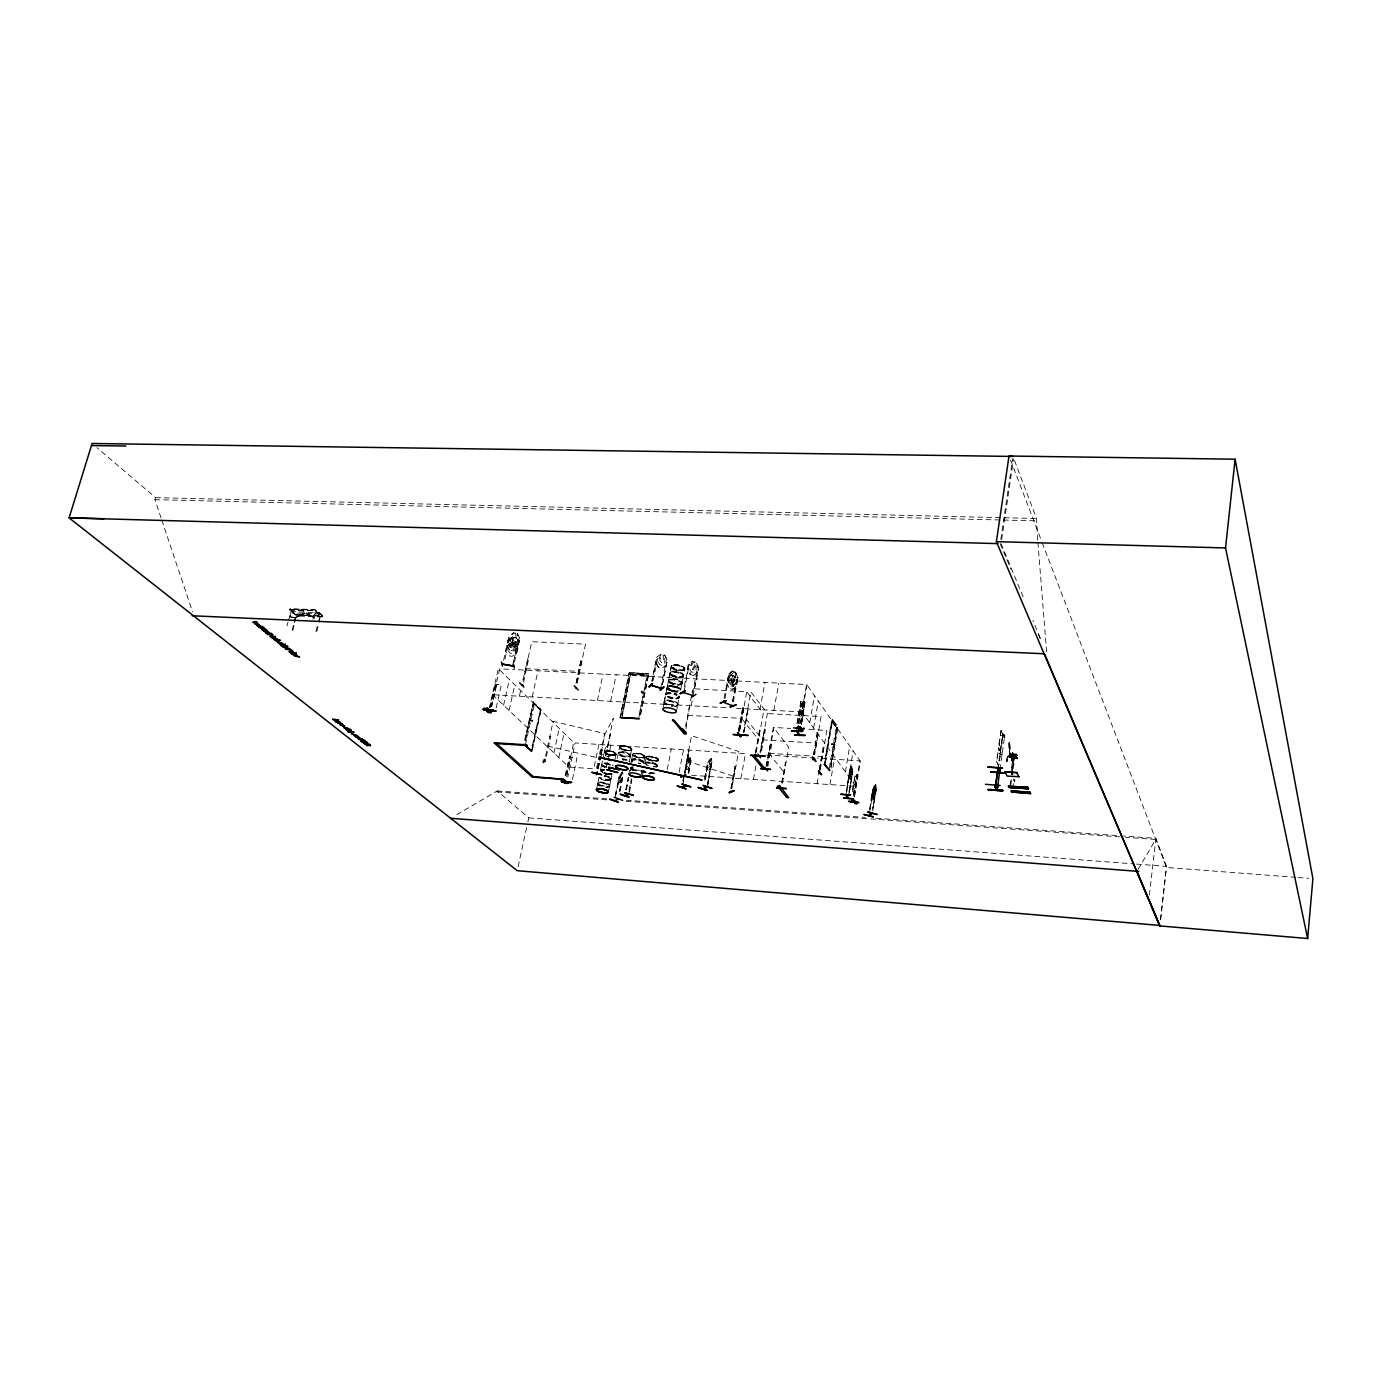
<?xml version="1.0" encoding="UTF-8"?>
<svg xmlns="http://www.w3.org/2000/svg" width="1382" height="1382" viewBox="0 0 1382 1382"><rect width="100%" height="100%" fill="white"/><g stroke="black" fill="none" stroke-linecap="round" stroke-linejoin="round"><path stroke-width="0.75" stroke-dasharray="5 3.75" d="M687.13 762.138L688.616 757.854L686.336 762.432L690.257 757.215L689.549 763.797L687.096 766.993L686.56 765.075M664.051 702.298L665.554 694.766M832.258 744.691C831.774 741.598 831.031 746.418 832.741 743.637M832.69 744.069L832.741 744.656M833.622 744.172L835.022 744.553M833.847 743.654L835.073 744M682.121 682.276L682.052 683.554M874.91 791.955L874.858 788.379M875.497 788.31L875.687 784.682L876.516 788.016L872.457 809.247M618.134 753.898L616.994 759.323M1011.572 767.96L1012.661 759.513M803.978 707.498L801.785 724.859M710.486 759.374L708.707 766.233L710.573 759.392M846.924 791.23L850.085 769.169M689.514 758.027L687.735 764.851L689.618 758.044M677.716 691.466L676.178 691.311M677.888 703.801L677.923 704.388M1016.686 756.507L1011.728 756.213L1012.177 757.077L1017.584 758.269L1012.384 752.482L1011.538 759.755L1016.133 756.334L1017.498 758.994L1013.352 757.457L1012.384 752.482L1011.399 759.478L1016.236 755.608L1017.584 758.269L1012.522 752.758L1011.538 759.755L1016.133 756.334M874.478 789.191L872.992 796.17L874.374 789.174M875.065 785.563L873.683 792.75L875.169 785.598M1013.576 780.795L1013.766 779.016M1014.647 779.379L1014.595 781.78M1014.785 779.984L1014.699 781.227M803.788 707.325L803.063 700.899L801.456 703.939L798.105 722.959M1010.38 757.647C1012.073 744.103 1008.497 766.198 1010.605 753.397M851.917 772.02L851.467 766.164L850.206 769.428M671.168 666.711L671.877 665.45M672.55 691.225C669.7 691.743 664.189 685.317 669.009 689.635M632.075 770.361L632.265 767.286L630.693 770.966M621.796 772.521L620.034 779.102L621.883 772.538M597.611 784.268L597.629 783.387M601.585 765.213L601.585 764.315M601.74 771.743L602.569 772.192M602.293 772.054L602.656 772.089A6.029 1.779 11.5 0 1 600.876 771.07A6.046 1.797 11.5 0 0 602.673 772.158L601.93 771.847M604.245 751.583L607.769 754.365M605.109 753.121L606.491 752.862M605.592 753.38L606.646 753.38L605.644 752.654M1007.357 757.474L1009.62 754.848L1006.718 761.43L1006.994 756.507M1009.966 753.501L1009.862 755.125C1005.336 725.395 1015.442 754.399 1006.718 761.43M850.275 769.688L851.347 766.146L850.172 779.534L849.17 773.091M609.669 786.099L610.792 779.949M611.051 779.396L611.069 778.429M614.99 753.812L614.385 753.484M852.089 772.037L850.466 776.684L849.775 772.728M1011.728 756.213L1011.399 759.478L1016.236 755.608L1011.538 759.755L1013.352 757.457L1014.854 757.543L1013.127 770.033M619.395 747.161L619.982 746.194L618.41 752.378M621.589 748.543L620.725 747.869M619.43 747.247L622.038 748.284M1010.536 756.282C1025.876 759.582 1009.793 749.942 1009.516 757.612M1160.673 919.22L1166.581 866.376L1155.888 838.356L1123.601 836.024M1160.483 919.842L1166.235 868.362M1149.409 895.121L1155.888 838.356M630.969 748.992L630.209 748.474M630.641 755.678A6.409 1.952 11.4 0 0 622.263 751.946A6.409 1.952 11.4 0 0 620.432 755.004A6.409 1.952 11.4 0 0 630.641 755.678L630.693 755.073M631.349 760.325L631.384 760.826M632.559 754.572L634.062 753.311M633.457 755.557L635.34 755.85L633.993 755.902M634.597 755.937L633.612 755.747M729.195 674.433L726.742 682.691L729.126 688.305M689.1 664.466L683.71 688.443M1010.138 785.65L1010.898 778.515M1012.833 788.5L1013.732 780.813M660.734 688.046L666.314 660.285M1010.484 757.457L1010.19 754.918L1012.591 760.117L1010.449 756.576M697.409 667.299L698.618 667.661L693.971 691.605M643.736 756.386L643.304 756.403M1016.53 757.336L1016.426 754.036L1014.768 753.95L1014.872 757.25L1017.135 757.388M644.064 756.42L643.304 755.885M1010.518 755.021C1009.378 758.753 1026.826 753.639 1010.467 754.987L1010.19 756.697L1009.931 754.866L1007.668 757.491M1012.505 754.641L1012.177 757.077L1013.818 757.181L1014.163 754.745L1012.073 753.777L1014.163 754.745M1013.714 753.881L1013.818 757.181M1011.33 772.02L1013.352 757.457L1014.854 757.543M1012.229 769.722L1013.973 757.232M1011.918 774.404L1014.25 757.768M1014.872 757.25L1014.768 753.95M1016.081 756.472L1016.426 754.036M643.805 762.138L644.876 756.835A6.236 1.9 11.3 0 0 636.739 753.19L634.062 753.276M645.031 756.386L644.461 757.422M998.564 765.611L996.474 761.724L998.668 747.938L1000.741 751.877L998.789 765.628L996.698 761.741L998.668 747.938M998.979 744.052L1001.155 730.352L1003.211 734.36L1001.276 748.025L998.979 744.052L1001.276 748.025M999.203 744.069L1001.155 730.352M1000.119 753.311L999.169 753.432L1000.067 753.207M1001.691 735.587L1002.572 736.019L1001.76 735.69M997.769 769.48L1002.555 734.982L1004.818 735.12L1004.749 737.297L1002.313 736.779L1004.749 737.297M997.942 769.809L1002.987 734.343L1000.931 730.335M999.877 769.619L1004.818 735.12M1002.278 754.866L999.808 754.347L1002.278 754.866C1004.42 751.203 996.733 753.138 1002.52 753.086M1037.727 540.155L1036.535 518.492L1014.509 460.448M645.93 757.595L647.467 756.334M676.161 691.38L668.059 689.307M294.677 620.466L295.212 617.288M648.503 758.528L646.828 758.511M1000.81 539.429L1012.678 458.582M1001.708 539.464L1013.524 458.928M509.716 646.517L512.567 643.736L511.841 640.142L513.327 643.2L516.557 641.006L513.845 643.977L515.037 647.381M1010.847 784.769L1011.486 779.621M665.537 694.8L665.813 693.85M657.262 759.063L656.502 759.081M680.255 689.152A6.875 2.332 11.2 0 0 671.099 686.163A6.875 2.332 11.2 0 0 667.955 688.927L667.938 689.203A6.927 2.349 11.2 0 0 677.629 691.743M669.734 689.635L668.784 688.668M676.765 669.942L672.326 667.506M672.239 667.592L673.846 667.558M684.781 772.953L686.854 761.931M509.803 646.69L513.085 644.478L514.881 647.761M664.172 702.367L662.997 708.275M669.942 673.397L668.646 679.806L669.925 672.706M669.734 689.031L668.871 688.789M875.514 791.54L874.892 788.276L873.683 789.087C872.457 791.04 869.123 801.612 873.061 800.299L874.771 795.462M869.606 809.213L872.526 790.279L875.583 784.665L876.205 787.93L872.439 811.148M869.934 809.299L872.94 789.727M869.572 813.29L873.148 789.882L875.687 784.682M875.825 787.775L872.474 798.364L872.077 796.516M872.768 811.234L876.516 788.016M848.928 792.024L852.539 772.296L849.498 792.352M848.513 796.274L852.539 772.296M855.009 776.028L852.297 792.439L855.009 776.028L857.859 776.338L855.078 776.148M853.454 793.337L856.857 774.853L857.686 776.01L854.301 796.55M853.454 795.41L856.857 774.853M853.955 796.516L859.898 760.584L806.622 684.401L799.746 723.494M854.491 796.861L860.416 760.912L817.211 758.182M631.384 760.912L630.797 763.78M845.404 771.83L849.705 746.004M846.354 790.901L849.844 769.014L846.7 790.919M845.922 795.168L853.126 750.892M830.651 764.833L836.991 727.761M830.824 764.505L837.026 727.865L831.498 721.335L824.156 764.35M830.755 767.079L837.561 726.984L832.24 719.366L837.993 727.018L830.841 769.204M830.012 784.579L834.296 759.254M597.646 783.922L596.558 789.157M817.125 783.715L819.284 771.087M819.647 768.979L821.444 758.442M820.096 769.619L826.799 730.542L807.744 729.437M820.2 769.757L824.087 746.401M824.622 764.004L832.24 719.366M825.054 761.983L832.258 719.728L837.44 727.139M825.019 764.54L832.69 719.4M826.091 759.634L826.367 758.01M828.785 742.48L828.872 743.153M831.688 725.654L831.929 724.064M831.411 744L831.636 744.121M829.235 768.53L836.145 727.813L831.498 721.335M833.864 745.053L833.83 744.553M813.601 754.365L817.349 732.633L818.369 732.823L814.62 754.555L821.063 716.584L767.286 713.561M813.704 754.503L817.349 732.633M819.284 769.688L823.171 746.349L824.173 746.539M1016.945 755.263L1010 755.833M809.748 722.751L814.482 695.63M813.635 728.107L818.317 701.123M683.848 668.456L683.123 668.318M797.034 723.322L801.007 700.864L804.013 701.037L805.05 702.436L801.145 724.462M797.138 723.46L801.007 700.864M798.381 723.322L801.318 703.835L800.783 713.907L801.802 715.168M798.744 723.339L802.096 704.336M800.161 723.65L807.036 684.556L512.428 669.458M801.094 722.821L804.687 702.419L804.065 701.054L801.094 701.002M801.422 724.842L804.117 707.636M684.228 669.873L684.816 669.372C683.814 664.759 675.884 664.241 671.928 665.381M781.797 782.782L785.442 762.277M782.057 783.093L785.771 762.294M782.385 783.128L788.742 747.213L773.419 727.347L766.423 766.06M760.998 750.616L764.574 729.04L759.979 752.361M761.551 750.927L765.403 729.696L764.229 729.005M773.868 710.383L778.792 683.105M766.094 766.043L770.586 743.067L767.079 764.298M767.01 766.302L773.885 727.45L790.815 728.435M767.891 766.354L771.933 743.222L771.052 743.17L772.037 743.361M759.927 709.605L764.92 682.397M755.505 752.154L759.772 728.815M755.781 752.482L760.117 728.832M756.127 752.516L763.296 713.25L746.712 691.726L692.9 688.72L692.088 692.814M753.432 779.448L756.092 764.868M760.342 752.395L767.39 713.406L750.892 691.881L743.447 732.166M743.723 732.529L748.249 708.189L744.086 732.546M740.856 778.602L745.451 753.656L575.102 742.929L567.812 777.133M738.282 731.631L742.756 707.653L743.671 707.705L739.888 730.335M738.765 729.782L742.756 707.653M739.249 729.955L743.965 708.361M739.215 731.7L746.816 691.57M730.905 788.5L735.172 766.267L731.855 788.69M731.061 788.431L735.172 766.267M732.08 786.755L738.61 751.462L691.536 735.673L684.66 771.225M732.477 701.451L737.176 677.491L731.942 705.356M733.341 701.78L738.023 677.819L737.003 677.284M704.63 778.412L707.256 763.797L711.229 758.563L710.555 765.162L708.085 768.375L707.498 766.457M704.941 778.515L708.137 763.762L704.958 780.433M704.665 780.329C708.085 774.3 704.595 762.432 711.229 758.563M707.204 785.08L711.488 761.741L707.93 785.011M707.498 785.166L711.955 761.81L711.143 758.528L711.903 761.879L707.619 784.907M724.047 698.221L728.78 674.209M724.911 698.549L729.316 674.243M682.863 781.158L684.073 774.922M684.418 773.177L688.737 750.858L685.61 771.415M683.174 781.262L684.487 774.749M682.777 785.235L683.986 779.016M684.384 776.926L689.549 751.117M690.534 760.342L690.171 757.181M688.132 773.212L690.879 760.515L690.119 757.284M688.547 773.039L690.931 760.463M688.858 773.143L690.879 760.515M685.507 726.621L691.691 694.852M692.486 693.384L697.547 667.109M686.025 728.659L689.756 704.837M693.038 695.682L698.48 667.765L695.958 662.341L692.503 661.149L688.219 664.431L687.338 668.853L689.912 674.381L693.453 675.487L697.737 672.188M691.173 705.77L692.382 699.568M679.115 772.365L683.52 749.77M676.368 711.488L677.802 705.062M677.595 705.01L679.218 696.77M680.583 690.171L683.33 676.403M683.485 675.401A6.875 2.367 11.3 0 0 674.641 671.116A6.875 2.367 11.3 0 0 672.412 674.831A6.875 2.367 11.3 0 0 683.485 675.401L684.695 669.147A6.858 2.384 11.3 0 0 675.902 664.846A6.858 2.384 11.3 0 0 673.656 668.594A6.858 2.384 11.3 0 0 684.695 669.147M667.247 769.498L671.289 748.992M684.245 690.741L689.221 664.414M647.467 756.317L650.11 756.23A6.219 1.9 11.2 0 1 658.229 759.858L657.176 765.127A6.34 1.918 11.2 0 0 649.903 762.467A6.34 1.918 11.2 0 0 644.772 763.659A6.34 1.918 11.2 0 1 653.565 763.659A6.34 1.918 11.2 0 1 655.673 767.062M642.319 776.235L643.338 770.966M646.189 757.008L644.91 763.037M662.393 684.436L667.178 660.492L664.673 655.051L661.011 654.049L656.554 657.417L651.889 681.43M662.496 684.332L667.299 660.371L666.331 660.095M665.899 693.643L668.456 680.877L665.865 693.747M671.272 665.969L670.184 672.205L671.462 665.917M664.414 701.14L665.692 694.835M672.999 667.299L673.932 668.18M629.069 790.21L631.108 780.087M629.035 792.076L631.816 778.152M629.328 792.18L631.799 780.018M651.993 681.326L656.847 657.348L657.815 657.625L652.96 681.602M641.023 776.062L642.181 770.448M619.395 791.212L622.66 774.784M619.689 791.299L623.006 774.887M620.052 791.143L623.334 775.077L622.401 771.709L620.328 780.761L619.43 781.158L618.981 779.31M641.196 691.812L642.094 691.104M643.684 693.436L641.974 692.935L642.336 691.432M641.697 692.313C643.442 689.946 642.181 694.766 642.215 691.276M642.094 692.9L642.63 692.227M642.647 691.846L642.423 692.434M642.319 692.762L643.183 692.952L642.475 691.691M629.225 762.19L630.434 756.317M630.641 755.263L631.609 748.405L623.541 745.727M639.158 714.701L647.346 674.952L630.434 674.157L621.883 715.669M638.605 718.882L647.104 675.124L630.52 674.278L621.572 717.742M640.332 714.719L648.745 673.604L629.242 672.602L619.982 717.483M640.609 714.719L648.745 673.604M625.718 789.796L628.188 777.686M632.68 754.555L631.488 760.031M626.029 789.899L628.568 777.513M626.409 789.727L628.862 777.617M608.339 791.903L609.427 786.652M611.034 778.843L612.14 773.471M614.938 759.824L616.078 754.261A6.046 1.848 11.6 0 0 608.132 750.72L606.733 750.702M618.117 780.485L618.756 783.767L618.065 780.536L621.088 772.365L615.595 794.892M615.301 794.788L619.309 776.269L615.145 798.727M605.558 755.85L613.366 718.208L605.057 733.704L600.704 754.641M606.18 754.157L610.395 733.825M605.903 755.937L610.533 733.566M610.827 745.174L605.782 769.532L601.792 769.273M620.138 717.655L629.242 672.602M620.397 717.673L629.605 673.051L648.607 674.019M614.316 753.622L615.249 753.829M621.969 717.966L630.555 674.312L647.104 675.124M1009.568 755.108L1009.309 742.03L1009.568 755.108L1017.031 755.764M598.89 744.432L593.811 768.738L569.954 767.131M596.575 768.219L599.114 756.179M599.477 754.278L600.773 748.215L601.636 748.422M610.637 701.279L616.165 674.762M597.439 768.427L599.978 756.386M600.341 754.486L604.711 733.548L553.111 721.335L545.51 756.265M597.801 768.582L600.427 756.386M598.147 768.651L600.617 756.714M601.032 754.727L602.276 748.75M598.285 768.409L600.773 756.472M601.187 754.468L602.431 748.508M597.87 782.782L599.028 777.202A6.064 1.779 11.5 0 0 604.521 780.312A6.064 1.779 11.5 0 0 610.879 779.655A6.064 1.779 11.5 0 0 604.297 776.667M600.531 770.068L601.602 764.851M601.826 763.728L602.414 760.964M603.226 757.077L604.4 751.514M597.439 700.553L603.001 674.088M572.442 779.431L577.002 757.941L571.975 757.612M565.186 775.648L569.66 756.109L565.497 775.665M566.775 774.801L573.685 742.566L498.349 668.612L489.47 707.429M566.672 776.77L570.835 757.25L569.349 756.092M553.923 752.914L559.226 728.366M558.812 757.561L564.063 733.134M576.104 682.812L580.906 660.492L581.96 660.682L580.906 660.492M576.242 682.967L581.045 660.648M577.02 682.863L581.822 660.544M577.158 683.019L585.502 644.167L531.776 641.68L523.156 680.151M518.129 866.635L527.423 823.948M527.872 821.91L528.753 817.85L497.192 790.953L455.991 815.121M546.391 756.49L550.779 736.433L549.846 736.33L550.779 736.433M524.607 740.216L533.504 701.901L525.005 740.251M525.16 740.165L533.556 702.229M525.592 740.717L533.659 703.576L540.276 710.037L531.154 750.979M525.436 744.725L534.471 703.87L540.984 710.158L532.053 750.789M531.569 720.713L532.001 720.471M531.638 721.041L532.934 720.212M532.588 720.316L532.07 721.128M535.387 730.957L535.905 729.437L535.629 730.646M531.379 751.376L541.036 709.294L531.794 751.393M532.225 696.925L538.03 670.771M519.356 696.2L520.703 690.188M522.949 680.151L527.976 657.884L528.874 657.936L523.623 682.224M503.584 705.2L509.405 679.478M512.567 665.83L519.114 637.983M513.499 662.013L518.82 638L519.874 638.467M514.501 662.185L519.839 638.311L518.077 647.294L513.378 651.043L509.595 650.335L506.9 645.359L508.87 636.532L513.568 632.801L517.334 633.492M517.87 648.193L516.885 652.632L512.186 656.381L508.421 655.724L505.691 650.663L506.693 646.275L511.426 642.665L515.175 643.235L517.887 648.244L515.071 643.286L511.426 642.665L506.71 646.31M509.06 710.383L514.812 684.781M489.815 707.446L495.084 684.384L496.466 685.731L491.681 706.668M490.679 707.48L499.679 668.802L510.303 669.337M491.353 706.651L496.138 685.714M503.601 660.302L508.973 636.446L510.062 636.411L504.603 660.475M496.207 707.93L501.338 684.712L495.948 684.418L501.338 684.712M512.618 637.378L512.186 639.175L514.259 641.3L515.814 639.797L515.918 633.958L514.709 633.751L509.837 641.317L509.077 644.599L510.891 647.622L513.327 648.037L516.367 645.86L516.246 637.966L512.584 637.206L507.885 640.937L510.597 645.947L514.363 646.603L519.045 642.82L516.332 637.862L512.618 637.327L507.902 640.989M681.792 684.107L681.775 684.142A6.893 2.349 11.3 0 0 672.913 679.875A6.893 2.349 11.3 0 0 670.685 683.554A6.893 2.349 11.3 0 0 681.758 684.142L681.827 683.969M679.046 698.048L679.374 696.183A6.91 2.315 11.2 0 1 671.324 697.254A6.91 2.315 11.2 0 1 666.504 693.073A6.91 2.315 11.2 0 1 677.042 694.161M312.937 619.326L315.165 611.552L314.716 618.065M315.942 631.332L317.946 623.662M318.447 621.745L320.365 615.94L319.242 621.935M316.737 631.522L318.741 623.852M289.684 609.773L314.543 610.792C326.152 621.555 324.425 615.094 314.837 609.635L289.875 608.702L296.37 615.318M292.103 630.227L293.623 624.491M294.124 622.591L296.266 614.886L322.472 616.078L315.303 610.101L289.771 609.082M292.88 630.417L296.249 614.835M322.11 616.994L297.355 615.957C287.18 610.498 286.333 604.919 297.666 614.835L322.524 615.785M286.99 625.942L288.009 622.107M288.527 620.19L291.464 610.568M290.324 616.545L291.084 610.637M851.537 767.2L850.673 774.404L851.64 767.2M872.56 793.527L874.996 788.293M161.107 518.008L154.957 499.662L155.561 497.641L96.965 447.647M803.305 702.056L802.355 709.778L803.408 702.073M801.836 704.613L803.184 701.054M684.833 669.354L684.816 669.372A6.893 2.401 11.3 0 0 675.833 665.07A6.893 2.401 11.3 0 0 673.587 668.836A6.893 2.401 11.3 0 0 684.695 669.389L684.85 669.32M630.002 771.277L631.539 767.235M630.434 756.317L630.572 756.04A6.409 1.952 11.4 0 0 622.194 752.309A6.409 1.952 11.4 0 0 620.363 755.367A6.409 1.952 11.4 0 0 630.572 756.04M872.681 790.297L874.374 785.494M874.875 795.479L871.731 801.076L871.23 797.811M875.013 791.299L871.956 798.122L873.182 794.978C873.217 802.873 875.894 783.767 873.389 793.786L873.234 791.731L873.078 794.546L872.664 792.871M736.831 677.284L737.815 677.906M289.529 609.928L315.2 610.481L322.369 616.458L296.923 615.163M622.194 778.688L618.808 783.663M622.315 778.74L620.069 783.024M629.276 771.571L631.453 767.114M687.977 769.048L690.274 764.436L687.977 769.048L686.336 769.67L685.731 766.354M711.16 765.766L708.897 770.396L707.308 771.052L706.651 767.736M711.298 765.818C711.108 768.962 706.116 774.196 706.565 767.701M698.549 667.8L696.027 662.254L690.033 674.261M851.796 776.667L850.275 779.534L851.778 776.58M732.598 676.195L730.456 681.481L732.235 684.004L733.928 680.739L733.617 676.593L732.529 676.213M599.926 758.373L608.149 743.395M1011.762 760.065C1015.2 766.094 1012.039 753.846 1011.589 761.344M643.597 763.503L643.667 763.382A6.357 1.918 11.3 0 0 636.964 759.875A6.357 1.918 11.3 0 0 631.66 761.551M1138.008 869.52L1155.749 839.479L1125.622 837.302M530.118 720.316L529.116 720.609M530.325 720.661L530.757 720.264M529.168 720.074L530.187 720.972M727.571 678.286L731.631 675.072L728.677 682.259L730.214 685.679L732.287 686.474L734.861 684.66L734.827 676.334L737.142 681.948M692.589 661.252L689.376 668.37L691.086 671.721L693.332 672.447L696.096 670.564L695.958 662.341M802.113 712.248L803.218 710.573M661.08 654.135L657.763 661.322L659.56 664.604L661.892 665.295L664.777 663.343L664.673 655.051L667.333 660.492M511.444 642.699L507.902 649.972L509.716 653.012L512.152 653.427L515.192 651.233L515.158 643.183M1010.467 754.987C1030.627 755.919 996.56 755.004 1016.841 756.006L1010.985 755.902M642.976 692.727L641.231 691.743M658.385 667.247C652.667 653.461 656.398 669.873 662.013 668.301L666.349 664.846M629.691 677.612L629.518 678.562M295.022 617.806L305.094 613.453L294.988 617.771L304.195 613.401L296.802 616.337M626.115 695.198L625.891 696.148M622.729 711.402L622.729 712.456L622.764 711.436M683.416 667.955L683.399 668.249M668.335 689.065L668.404 688.72A6.858 2.332 11.2 0 1 671.756 685.766A6.858 2.332 11.2 0 1 680.687 689.393A6.927 2.349 11.2 0 0 672.257 685.956A6.927 2.349 11.2 0 0 667.713 688.443A6.927 2.349 11.2 0 0 677.733 691.19M620.794 748.128L621.848 748.422M631.401 750.046L631.902 749.666A6.323 1.952 11.5 0 0 623.524 745.969A6.323 1.952 11.5 0 0 621.71 749.027L620.466 748.353M635.219 755.868L634.303 755.384M737.038 682.242L733.065 685.403L736.969 682.259M512.618 637.327L508.006 640.885M667.61 686.785L668.646 686.422M693.453 675.487L697.582 672.136M872.439 797.449L871.887 794.27L872.439 797.449L875.462 791.834M1012.004 759.806L1014.094 760.186M1007.288 756.524L1007.012 761.447M296.163 614.921L289.875 609.393M529.392 719.832L530.55 720.592M532.709 721.197L531.725 720.35M735.967 766.544L735.017 766.336M289.615 616.717L295.212 617.719M735.639 672.291L735.621 680.635L733.047 682.449L730.974 681.654L729.437 678.234L730.059 674.934L732.443 671.047L735.639 672.291L737.884 677.94L736.157 686.301L732.27 689.583C724.254 686.267 736.001 692.347 736.312 686.37M727.554 678.648L729.886 684.28L733.082 685.524L729.955 684.194M731.562 675.107L734.827 676.334L736.969 681.982M738.023 677.819L735.5 672.412L732.408 671.203L728.4 674.243L732.443 671.047L728.487 674.312L729.437 674.623M684.194 669.925L676.765 669.976M604.746 751.1L609.617 750.91L615.111 752.672M620.881 745.848L620.017 746.142L622.073 745.744M631.367 750.098L627.843 750.478M600.859 769.826L604.228 769.48A6.029 1.779 11.5 0 0 600.997 769.688A6.046 1.797 11.5 0 1 604.262 769.325M600.807 770.085L602.777 769.739M632.956 755.246L639.348 757.682L644.427 757.474M648.279 758.632L646.88 758.683M668.646 686.388L675.142 686.733L680.341 689.221M669.579 689.359L668.94 688.685M642.371 757.854L643.546 757.733M648.503 759.063L646.327 758.286M655.707 760.877L658.316 760.083L658.091 758.839M676.057 691.743L677.664 691.777M539.619 712.715L539.274 714.235M532.571 744.708L532.122 745.865M622.09 745.71L625.113 745.935M634.252 755.194L634.649 755.85M612.312 755.246L616.165 754.468L615.094 752.706M654.256 760.86L655.69 760.912M602.794 769.705L604.159 769.757A6.046 1.779 11.5 0 0 600.894 770.12A6.046 1.797 11.5 0 1 604.176 769.739M606.888 774.006L609.842 773.955M608.408 774.196L611.76 773.851A6.081 1.797 11.5 0 1 605.333 773.695L606.888 774.024M155.561 497.641L1002.071 517.68M1004.213 517.732L1036.535 518.492M154.957 499.662L1036.189 520.841M1010.501 755.799L1016.893 756.179M303.971 613.211L304.869 613.245M306.942 613.522L314.75 618.082L312.487 617.253M630.883 674.692L647.432 675.487M629.397 672.792L648.918 673.777M525.73 668.663L579.663 671.41M642.025 691.846L643.546 692.935L642.941 692.175M641.524 692.123L642.924 692.244M641.818 692.503L642.751 692.676M804.048 702.402L803.184 700.916M836.145 727.813L837.026 727.865M493.737 694.783L727.692 707.809M736.295 708.292L802.216 711.955M803.668 712.352L801.905 715.306L800.817 713.82M687.7 715.306L741.823 718.398M742.86 707.791L743.792 707.843M1004.489 736.917L1002.572 737.142M1000.741 751.877L998.426 747.921M1010.259 754.123C1008.065 758.062 1027.172 753.708 1010.346 755.401L1010.173 754.227M1015.217 754.814L1016.876 754.918M762.519 739.854L816.468 743.119M769.204 753.363L809.576 755.885M818.075 756.42L822.325 756.697M766.44 754.987L815.104 758.044M852.763 772.624L852.193 767.356M641.352 771.916L653.893 772.763M691.57 775.285L856.218 786.341M497.192 790.953L606.974 798.865M626.34 800.247L865.287 817.436M876.05 818.213L1121.441 835.868M496.967 791.955L606.767 799.884M626.132 801.284L1123.462 837.147M857.686 776.01L856.512 774.836M528.753 817.85L1134.38 863.94M1136.522 864.096L1166.581 866.376M1295.919 877.345L1166.46 867.464L1042.235 542.832M1298.043 877.501L1308.65 878.313M671.6 686.232L673.345 686.405M676.057 691.777L672.533 691.259M627.843 750.512L621.71 749.061A6.323 1.952 11.5 0 0 631.799 749.666M612.312 755.263L607.752 754.382M654.256 760.877L646.983 758.77M531.949 721.162L532.053 720.022M290.116 616.925L295.264 617.65M606.94 773.765L603.899 773.056A6.046 1.797 11.5 0 0 606.94 773.765A6.046 1.779 11.5 0 1 603.899 773.074M677.595 665.018L679.374 665.364M547.738 746.055L599.563 758.217M658.074 758.822L650.127 756.196A6.219 1.9 11.2 0 0 648.262 759.202A6.219 1.9 11.2 0 0 658.229 759.858M641.455 754.088L636.705 753.155A6.236 1.9 11.3 0 0 634.908 756.179A6.236 1.9 11.3 0 0 644.876 756.835M686.664 760.826L733.98 776.425M641.438 754.106L644.686 755.781L643.908 755.211M620.863 748.526L619.827 747.852M654.843 757.146L656.208 757.664M731.596 675.245L734.758 676.42M676.835 687.251L678.32 687.856M669.424 689.86L670.857 690.741M672.516 667.489L671.203 666.694M681.067 665.865L682.553 666.487M306.718 613.332L312.591 617.357M680.41 688.927C677.474 686.077 668.232 684.245 666.97 687.7M492.407 694.593L568.52 766.768M534.471 703.87L540.984 710.158M495.084 684.384L496.466 685.731M533.107 701.866L541.036 709.294M768.738 753.259L784.25 772.607M741.719 718.554L758.493 739.525M745.935 718.726L762.622 739.716M1012.384 752.482L1017.498 758.994M855.7 786.03L801.456 711.333L801.266 707.86M850.275 779.534L849.308 773.091M852.21 772.279L851.347 766.146M1011.158 760.48L1012.937 761.05L1013.645 759.323M517.248 633.595L519.908 638.519L517.317 633.44L517.352 641.473L514.311 643.649L511.893 643.235L510.079 640.229L513.568 632.801M506.883 645.325L509.682 650.231M1000.188 543.679L1011.002 569.263M1038.452 634.2L1040.957 640.108L1032.907 620.432M1001.086 543.713L1023.112 596.817M1010.518 459.947L1041.475 540.828M161.78 520.047L192.513 611.76M657.193 765.473L657.176 765.162A6.34 1.918 11.2 0 1 653.099 766.82M632.887 766.474L633.509 769.688M1037.899 542.297L1046.606 651.734M804.203 702.315L804.307 708.016M677.664 691.432A6.875 2.332 11.2 0 1 667.955 688.927M679.063 690.827A6.858 2.332 11.2 0 1 668.37 688.737M666.452 704.958A6.91 2.298 11.2 0 1 666.107 701.469A6.91 2.298 11.2 0 1 676.126 703.421A6.91 2.298 11.2 0 1 674.692 706.565M673.103 706.565A6.91 2.298 11.2 0 1 671.376 706.392M666.47 704.544A7.031 2.332 11.2 0 1 667.057 700.899A7.031 2.332 11.2 0 1 677.456 703.887A7.031 2.332 11.2 0 1 671.462 705.977M677.525 692.123A6.875 2.315 11.2 0 1 668.145 689.843A6.875 2.315 11.2 0 1 669.942 686.889A6.875 2.315 11.2 0 1 679.322 689.152M667.869 689.221A6.927 2.349 11.2 0 1 671.03 686.439A6.927 2.349 11.2 0 1 680.238 689.445M678.959 696.355A7.014 2.349 11.2 0 1 672.343 698.359A7.014 2.349 11.2 0 1 666.003 694.006A7.014 2.349 11.2 0 1 676.955 694.973M669.855 704.785A6.91 2.298 11.2 0 1 665.588 700.38A6.91 2.298 11.2 0 1 677.042 702.609A6.91 2.298 11.2 0 1 671.617 705.131M677.975 696.096A6.91 2.315 11.2 0 1 673.431 698.947A6.91 2.315 11.2 0 1 665.83 694.645A6.91 2.315 11.2 0 1 676.8 695.422M668.042 704.751A7.014 2.332 11.2 0 1 666.21 700.605A7.014 2.332 11.2 0 1 677.318 703.265A7.014 2.332 11.2 0 1 671.548 705.597M679.028 695.958A7.014 2.349 11.2 0 1 672.412 697.979A7.014 2.349 11.2 0 1 666.072 693.626A7.014 2.349 11.2 0 1 677.025 694.593M622.418 759.081A6.409 1.935 11.4 0 1 627.048 760.359M622.505 758.701A6.323 1.918 11.4 0 1 627.065 759.979M628.931 761.137A6.323 1.918 11.4 0 1 629.294 761.707M622.28 759.875A6.323 1.9 11.4 0 1 623.904 760.186M622.349 759.444A6.409 1.935 11.4 0 1 625.562 760.204M650.076 773.868A6.357 1.9 11.2 0 1 648.452 773.557M644.427 772.037A6.357 1.9 11.2 0 1 643.39 770.413A6.357 1.9 11.2 0 0 645.601 772.262M654.377 773.16A6.254 1.883 11.2 0 1 647.087 772.365M645.74 771.847A6.254 1.883 11.2 0 1 643.908 770.707M654.377 773.609A6.357 1.9 11.2 0 1 648.521 773.212M646.966 765.369A6.34 1.918 11.2 0 1 645.878 764.799M645.29 763.814A6.254 1.9 11.2 0 1 648.97 762A6.254 1.9 11.2 0 1 656.847 764.574A6.254 1.9 11.2 0 1 653.15 766.388M648.469 765.473A6.254 1.9 11.2 0 1 646.033 764.401M644.409 772.452A6.271 1.883 11.2 0 1 643.874 770.448M645.273 763.538A6.254 1.9 11.2 0 1 653.444 764.073A6.254 1.9 11.2 0 1 656.381 767.165M639.814 770.275A6.254 1.883 11.3 0 1 630.52 767.684M641.87 770.31A6.357 1.918 11.3 0 1 640.989 770.586M636.774 770.517A6.357 1.918 11.3 0 1 630.347 768.081M642.112 770.655A6.254 1.883 11.3 0 1 640.764 771.311M633.474 770.5A6.254 1.883 11.3 0 1 630.278 768.841M630.451 767.425A6.254 1.883 11.3 0 1 632.49 767.027M642.284 770.275A6.357 1.9 11.3 0 1 640.92 770.949M635.064 770.551A6.357 1.9 11.3 0 1 630.261 768.444M632.507 761.776A6.357 1.935 11.3 0 1 633.163 759.392A6.357 1.935 11.3 0 1 641.162 760.601A6.357 1.935 11.3 0 1 643.252 763.417M631.66 761.948A6.271 1.9 11.3 0 1 636.877 760.307A6.271 1.9 11.3 0 1 643.511 763.762M616.078 754.261A6.029 1.831 11.6 0 1 606.491 753.639A6.046 1.848 11.6 0 1 608.132 750.72A6.029 1.831 11.6 0 1 616.078 754.261A6.046 1.848 11.6 0 1 606.491 753.622A6.029 1.831 11.6 0 1 608.149 750.754M605.057 767.459A6.064 1.814 11.5 0 1 602.414 764.315A6.064 1.814 11.5 0 1 611.241 765.49M606.681 767.165A6.15 1.831 11.5 0 1 602.5 763.555A6.15 1.831 11.5 0 1 612.52 765.3M606.784 766.751A6.064 1.814 11.5 0 1 601.757 764.039A6.064 1.814 11.5 0 1 606.594 763.089A6.064 1.814 11.5 0 1 613.263 765.473M605.109 767.079A6.15 1.831 11.5 0 1 602.414 763.9A6.15 1.831 11.5 0 1 611.362 765.092M599.805 785.978A6.064 1.762 11.5 0 1 599.615 783.197A6.064 1.762 11.5 0 1 608.633 785.304A6.064 1.762 11.5 0 1 605.679 787.343M601.17 786.099A6.167 1.779 11.5 0 1 598.907 782.868A6.167 1.779 11.5 0 1 608.512 784.734A6.167 1.779 11.5 0 1 605.782 786.997M600.807 770.31A6.081 1.797 11.5 0 1 604.124 769.964M604.366 776.252A6.15 1.797 11.5 0 1 611.017 779.102A6.15 1.797 11.5 0 1 605.644 780.139A6.15 1.797 11.5 0 1 598.993 777.271M604.4 786.047A6.064 1.762 11.5 0 1 598.147 782.523A6.064 1.762 11.5 0 1 607.907 783.629A6.064 1.762 11.5 0 1 605.903 786.22M602.759 786.168A6.167 1.779 11.5 0 1 598.389 782.678A6.167 1.779 11.5 0 1 608.253 784.199A6.167 1.779 11.5 0 1 605.852 786.652M604.435 775.907A6.15 1.797 11.5 0 1 610.999 778.584A6.15 1.797 11.5 0 1 606.75 779.914A6.15 1.797 11.5 0 1 599.442 777.461M604.539 775.544A6.064 1.779 11.5 0 1 610.602 779.206A6.064 1.779 11.5 0 1 600.358 777.634M1010.363 755.28L1016.997 755.298L1010.363 755.28M630.624 755.28L630.641 755.332A6.305 1.918 11.4 0 1 620.587 754.589A6.305 1.918 11.4 0 1 622.384 751.583A6.305 1.918 11.4 0 1 630.641 755.246L630.641 755.246M734.671 676.731L732.978 679.979L731.216 677.456C731.113 672.758 736.105 669.51 734.671 676.731M695.042 666.694L693.246 669.994L691.311 667.541C691.173 662.876 696.442 659.421 695.042 666.694M660.164 658.506L659.784 660.441L661.788 662.842L663.274 661.46L663.325 655.396L662.116 655.085L660.164 658.506M530.481 719.141L530.101 720.817L530.481 719.141M515.261 642.25L514.83 644.185L512.048 645.463L511.202 643.546L513.724 638.104L514.933 638.329L515.261 642.25M514.087 647.622L513.655 649.557L510.874 650.853L510.027 648.935L512.549 643.476L513.759 643.684L514.087 647.622M319.397 612.813L319.087 613.953L292.777 612.813L293.088 611.673L319.397 612.813M309.81 615.353L309.499 616.493L302.295 610.257L302.589 609.117L309.81 615.353M681.827 683.935L681.948 683.727A6.996 2.384 11.3 0 0 672.965 679.408A6.996 2.384 11.3 0 0 670.685 683.14A6.996 2.384 11.3 0 0 681.948 683.727L681.913 683.796M733.756 686.301L731.976 682.708L729.16 684.522L731.544 681.844L730.525 677.906L732.184 681.395L734.913 679.616L732.615 682.293L733.756 686.301M683.347 676.368L683.347 676.42A6.996 2.401 11.3 0 1 672.17 675.66A6.996 2.401 11.3 0 1 674.451 671.894A6.996 2.401 11.3 0 1 683.434 676.247L683.364 676.351M1017.031 755.436L1010.38 755.177L1017.031 755.436M1004.731 735.207L1002.641 735.086L1004.731 735.207M673.552 669.216A6.841 2.384 11.3 0 0 684.574 669.769A6.841 2.384 11.3 0 0 675.781 665.485A6.841 2.384 11.3 0 0 673.552 669.216M670.926 682.293A6.893 2.349 11.3 0 0 682.017 682.881A6.893 2.349 11.3 0 0 673.155 678.614A6.893 2.349 11.3 0 0 670.926 682.293M672.17 676.092A6.875 2.367 11.3 0 0 683.244 676.662A6.875 2.367 11.3 0 0 674.399 672.378A6.875 2.367 11.3 0 0 672.17 676.092M670.771 682.743A6.996 2.384 11.3 0 0 682.034 683.347A6.996 2.384 11.3 0 0 673.034 679.011A6.996 2.384 11.3 0 0 670.771 682.743M672.257 675.28A6.996 2.418 11.3 0 0 683.503 675.867A6.996 2.418 11.3 0 0 674.52 671.514A6.996 2.418 11.3 0 0 672.257 675.28M621.779 748.802A6.288 1.935 11.5 0 0 631.799 749.441A6.288 1.935 11.5 0 0 623.576 745.762A6.288 1.935 11.5 0 0 621.779 748.802M621.675 749.389A6.271 1.935 11.5 0 0 631.66 750.029A6.271 1.935 11.5 0 0 623.455 746.349A6.271 1.935 11.5 0 0 621.675 749.389M620.345 755.764A6.305 1.918 11.4 0 0 630.399 756.42A6.305 1.918 11.4 0 0 622.142 752.741A6.305 1.918 11.4 0 0 620.345 755.764M648.141 759.772A6.219 1.9 11.2 0 0 658.126 760.428A6.219 1.9 11.2 0 0 650.041 756.8A6.219 1.9 11.2 0 0 648.141 759.772A6.219 1.9 11.2 0 0 658.108 760.428A6.219 1.9 11.2 0 0 650.041 756.818A6.219 1.9 11.2 0 0 648.141 759.772M648.193 759.409A6.271 1.918 11.2 0 0 658.229 760.083A6.271 1.918 11.2 0 0 650.11 756.438A6.271 1.918 11.2 0 0 648.193 759.409M634.787 756.749A6.219 1.9 11.3 0 0 644.738 757.405A6.219 1.9 11.3 0 0 636.636 753.777A6.219 1.9 11.3 0 0 634.787 756.749M634.839 756.403A6.271 1.918 11.3 0 0 644.858 757.06A6.271 1.918 11.3 0 0 636.687 753.397A6.271 1.918 11.3 0 0 634.839 756.403M634.131 758.943A6.254 1.9 11.3 0 0 633.751 761.948A6.271 1.9 11.3 0 1 634.113 758.943A6.271 1.9 11.3 0 1 643.459 761.551A6.271 1.9 11.3 0 1 638.225 763.192A6.254 1.9 11.3 0 0 643.442 761.551A6.254 1.9 11.3 0 0 634.131 758.943M608.443 773.937A6.046 1.797 11.5 0 0 610.93 773.851A6.046 1.779 11.5 0 1 608.425 773.955M603.986 772.659A6.046 1.797 11.5 0 0 607.026 773.367A6.029 1.779 11.5 0 1 604.003 772.642M606.387 754.192A6.012 1.831 11.6 0 0 615.94 754.814A6.012 1.831 11.6 0 0 608.028 751.307A6.012 1.831 11.6 0 0 606.387 754.192M606.439 753.846A6.064 1.848 11.6 0 0 616.061 754.468A6.064 1.848 11.6 0 0 608.08 750.944A6.064 1.848 11.6 0 0 606.439 753.846M610.032 756.783A6.046 1.831 11.5 0 0 606.957 756.317A6.046 1.831 11.5 0 1 610.032 756.783M605.264 774.041A6.046 1.797 11.5 0 0 612.071 773.799A6.029 1.779 11.5 0 1 605.281 774.041M604.055 770.327A6.046 1.797 11.5 0 0 601.567 770.413A6.029 1.779 11.5 0 1 604.072 770.327"/><path stroke-width="1.5" d="M633.198 795.462L624.509 792.715L633.232 795.047M614.144 797.207L622.643 800.368M805.101 735.604L794.546 735.103L805.153 735.155M755.816 754.607L755.004 756.61L765.144 768.979L763.227 768.858L753.052 756.49L755.246 755.608M764.989 756.161L750.391 755.298L764.989 756.075M776.667 787.982L786.375 788.69M843.504 797.898L853.437 798.848L843.607 798.088M1307.648 938.516L1312.9 878.641L1235.111 459.204L1009.015 456.025L996.387 541.658L1159.93 925.923L1307.648 938.516L1225.54 547.946L1235.111 459.204M1159.93 925.923L1149.703 901.271M1148.857 899.924L1044.464 653.772L192.133 615.767M799.608 728.763L798.917 727.433L799.953 730.093M1018.897 776.839L1016.772 772.538L1004.973 771.795L1007.167 776.079L1018.931 776.684M1002.71 790.867L988.13 789.744L1002.676 790.124M296.145 655.362L293.623 654.463M997.787 785.978L997.631 787.74L995.351 787.602L997.839 768.945M995.351 787.602L998.011 769.273M999.946 769.083L997.528 787.705L995.161 787.222M999.808 772.624L997.251 767.891M1000.378 768.237L1000.136 769.964L997.873 769.826M1000.395 772.676L997.856 767.943M985.47 784.32L1000.136 785.494M812.581 757.474L815.777 761.309L812.581 757.025M813.013 758.303L812.789 759.444L813.963 758.545M813.704 758.338L813.532 759.305M813.946 758.39L812.962 759.461M802.821 730.836C793.631 720.143 807.468 732.978 800.973 730.715L798.243 726.068M798.399 726.517L801.439 730.681L798.623 726.604M799.28 727.45L798.951 728.763L799.349 727.588M779.275 786.185L777.375 786.064L786.859 797.587L788.725 797.708L779.413 785.391M755.125 755.574L755.557 754.33M754.918 755.28L755.056 754.296M724.289 701.503C723.598 702.937 725.74 701.59 723.322 702.263L723.581 701.054L724.444 701.555M723.201 702.211L723.84 701.106M682.777 728.953L686.025 733.306M674.416 720.696L672.602 719.746L684.125 733.859L686.077 733.98L674.416 720.696L672.447 720.592M620.397 794.011L629 796.827M610.015 798.969L618.445 802.251L609.894 799.401M567.777 783.49C566.983 779.932 556.272 777.254 564.702 783.283L567.898 782.989M570.248 781.521L570.818 782.592M561.247 780.83L561.869 782.022M564.633 779.655L561.42 779.949M852.331 800.558L853.886 801.802M490.541 712.421C478.483 702.021 497.33 714.822 488.33 712.283L484.149 708.379L488.036 712.335L491.353 712.525L487.604 708.05M362.015 741.426L365.746 741.875M366.938 741.979L366.005 741.668M366.783 744.743L366.973 745.157M368.821 744.19C372.967 747.351 363.12 743.05 367.595 745.693M367.802 745.157L370.601 745.727L369.547 744.224M360.374 740.735C370.013 738.195 362.291 744.691 360.512 740.234M367.698 743.067L362.758 742.013M591.997 772.538L601.775 774.68L592.101 772.279M296.076 654.049L290.738 653.271L294.141 652.874M295.834 652.701L294.349 653.721L295.368 652.874M294.573 653.928L293.986 653.444M294.867 653.755L295.817 653.392L295.109 653.945M287.629 646.655L281.116 645.377L282.325 646.396L287.767 646.085M289.097 648.503L291.965 650.404L285.59 649.056L289.702 648.538M290.876 651.613C295.489 653.6 287.111 649.851 292.379 651.129M279.44 640.643L276.607 640.16L279.596 640.073M279.89 640.471L273.826 639.434L277.022 640.954L276.245 641.403L280.511 640.298M280.892 643.787L277.834 642.526L282.602 643.839L279.406 642.578L281.375 643.822L280.235 642.889M285.107 644.582C273.118 643.062 285.02 646.845 285.245 644.012M270.561 633.284L272.997 634.804L267.883 634.563L266.052 633.06L271.995 634.459L271.166 633.302M275.035 636.29C278.749 639.106 261.423 635.236 275.398 636.601M262.321 627.031L256.707 625.424L260.956 626.34L258.451 626.841L262.476 626.461M265.534 629.674C256.914 628.862 265.914 631.591 264.187 628.413M263.651 628.706L258.987 627.273L264.498 628.171M267.02 630.192L264.342 628.741M265.638 630.175L266.864 630.762C270.647 632.179 256.603 629.397 266.329 630.728L266.052 629.397M255.238 622.384C259.885 624.526 251.386 620.293 257.069 622.021M873.165 816.935L863.871 814.482L873.338 816.762M802.061 731.51L791.333 730.836L801.905 731.406M620.276 794.46L628.862 797.276M677.18 786.013L686.128 788.915L677.405 785.874M706.858 790.452L698.152 787.515L707.118 790.366M733.306 734.464L748.18 735.449L733.324 734.602M544.491 759.599L543.161 762.346L544.56 759.547M356.141 736.865L358.18 737.798L356.936 736.813M545.372 761.292L544.422 761.05M1030.16 792.18L1010.916 790.867L1030.281 792.422M1027.966 787.585L1008.514 786.427M1028.398 788.794L1008.946 787.239L1028.45 788.725M595.642 773.004L596.558 773.229M597.421 771.83L596.316 774.732M610.084 759.996L600.168 757.647L610.188 759.841M757.958 754.019L760.515 757.785M764.764 767.356L767.718 770.949M356.055 735.449L351.443 733.669L356.556 735.483M519.615 682.881L523.933 687.061M720.316 703.11L726.206 700.795M685.835 775.026L680.963 776.96M680.652 693.66L684.988 690.793M652.062 683.572L649.333 686.75M296.059 653.03L294.66 653.479M502.426 666.055L501.476 661.995M543.644 762.363L544.923 759.634M282.654 643.39L281.444 643.528M868.552 815.553L872.059 813.255M707.048 790.331L698.394 787.446M648.849 686.699L652.131 683.52M649.298 686.802L652.667 683.745M660.095 689.981L664.016 686.923L660.268 689.946M618.462 799.228L614.074 800.765M624.422 795.842L628.585 794.097M628.965 794.253L624.785 795.963M681.62 787.325L686.18 785.512M686.526 785.632L682.017 787.481M682.881 692.468L683.917 692.589M702.609 788.846L707.273 786.963M707.567 787.135L702.954 788.932M692.417 695.284L693.142 695.716M691.605 697.236L695.958 694.351M876.965 814.516L867.637 812.029L877.173 814.378M793.51 727.865L804.255 728.815L803.719 727.968M290.047 651.302L293.105 651.544M684.66 776.408L683.986 776.148M493.495 710.452L483.078 709.208L493.547 710.434M733.721 790.608L729.04 792.646L734.118 790.867M729.523 792.75L733.635 790.729M681.965 784.095L690.965 786.928L682.207 783.991M869.053 815.605L872.457 813.307M703.317 785.442L711.799 788.483M720.229 703.162L725.705 700.76M729.99 706.876L736.278 704.751L730.37 707.1M796.533 731.441L799.608 735.397M799.228 735.034L800.04 735.379L797.345 731.804M564.702 783.248L567.432 783.335M521.791 685.006L522.862 685.247M684.332 731.406L685.541 731.648L684.574 731.579M853.972 801.923L852.193 800.299M845.629 794.892L848.047 798.209M818.576 772.607L819.768 772.849L818.887 772.78M524.227 744.38L531.69 751.307M489.349 710.503L490.558 710.538M566.102 781.78L566.793 781.936M731.164 791.696L730.266 791.402L731.303 791.61M576 688.098L575.793 687.89M731.838 705.321L732.685 705.805M494.929 710.987L496.138 711.022L494.911 710.97M502.582 664.068L513.689 666.02M767.114 769.238L765.835 769.446M571.837 782.281L567.415 782.005M294.936 655.604C290.963 655.828 306.649 658.091 295.506 655.949M91.437 445.574L125.883 446.006M1012.989 456.457L92.093 443.484L69.1 517.87L517.231 870.695L1159.982 925.439M103.84 518.751L69.1 517.87L998.029 543.627M366.282 744.466L366.852 745.658M996.387 541.658L1225.54 547.946M254.374 622.055L257.674 623.368L252.837 622.159L255.929 623.334L254.858 622.556M732.529 705.753L723.287 702.194M638.277 718.536L621.641 717.603L639.52 718.795M574.256 685.8L578.229 690.015M522.949 685.23L522.033 685.196M484.149 708.396L487.466 708.586M798.14 726.638L800.005 726.759M620.397 717.673L621.451 717.742M489.971 710.538L495.516 710.987M796.136 728.418L799.522 728.608M796.239 728.556L799.159 728.59L799.85 729.938M343.669 725.481L339.54 724.272L343.652 725.481M1004.956 771.933L1016.737 772.676M753.052 756.49L755.004 756.61M496.587 743.568L527.268 745.537L526.49 744.812L494.013 742.739L532.243 777.133L563.614 779.31L533.245 776.598M812.426 757.526L815.795 761.361M812.841 759.426L813.773 759.495M361.894 741.927L365.314 742.151M362.62 742.514L367.405 742.825M821.184 774.507L818.455 770.793L821.081 774.594M1009.171 787.671L1028.467 788.586M988.32 789.398L1002.796 790.331M988.13 789.744L1002.71 790.919M1011.434 791.851L1030.851 793.562L1011.52 792.024M490.593 711.816L488.641 710.417L489.971 711.626M760.566 768.496L770.638 769.394L760.722 768.72M776.511 787.844L786.254 788.466M850.776 801.577L853.23 801.715M850.863 801.698L853.661 801.905M856.823 803.685L855.113 803.564L852.763 800.143L854.491 800.247L856.685 803.616M489.884 710.693L490.783 710.745M256.516 623.075L254.34 622.626M798.779 728.539L800.161 729.817M858.464 802.199L848.462 801.335L858.827 802.787M565.48 781.676L564.236 780.571M450.359 818.248L1138.768 871.42M261.768 626.823L263.547 627.307M291.516 652.511C285.694 649.955 291.585 654.152 292.949 652.114M561.869 781.953L570.87 782.696M285.59 646.379L287.318 646.845M357.264 736.831L359.752 737.763L355.52 736.744M513.603 666.141L502.582 664.224M853.195 800.109L855.406 803.495M848.513 798.278L846.181 794.926M284.295 644.703L285.176 645.048M683.002 692.486L693.298 695.612M685.403 774.974L680.963 776.978M703.11 785.442L711.851 788.396M818.887 770.897L821.651 774.628M737.349 732.685L740.527 736.641M564.461 780.467L565.739 781.573M350.078 729.489L349.387 729.523M350.596 730.94L348.402 731.268L352.168 731.734L347.193 730.318L350.959 730.784M513.43 664.016L514.277 667.972M483.752 709.743L493.616 710.676L492.838 709.864M663.585 686.785L660.7 690.119M356.936 735.518L353.792 735.535M348.886 729.489L346.398 729.696L351.149 730.042L345.362 728.867L350.51 729.42M495.793 742.86L533.97 777.254M524.676 744.812L531.275 750.927M483.078 709.208L483.959 710.02M561.697 779.897L564.962 783.231M563.77 780.053L567.017 783.369M295.938 654.308L296.819 655.413L291.619 653.997L295.04 655.016M561.334 781.452L570.248 781.987M824.691 764.108L829.787 770.62L824.156 764.35L825.019 764.54M995.403 785.183L997.89 790.4L995.403 785.494M1136.954 871.282L1159.757 926.268M640.54 776.598A6.288 1.866 11.3 0 1 629.881 774.974M358.214 738.506L360.512 739.232L358.266 738.454M336.517 721.663L340.317 722.458L335.049 721.594L336.517 721.663M268.764 632.351L269.49 632.921L265.655 632.731L268.194 632.351L263.927 631.332L268.764 632.351M276.694 638.847L277.402 639.417L273.584 639.227L276.124 638.847L271.874 637.845L276.694 638.847M361.168 740.873L363.898 741.408L361.22 740.804M344.343 726.034C338.607 726.673 347.331 725.913 344.343 726.034M281.824 645.463L284.882 646.137L281.876 645.394M357.195 736.226C351.408 736.761 360.166 736.174 357.195 736.226M338.435 720.851L334.116 719.815L338.435 720.851M258.866 624.629L254.858 623.731L258.866 624.629M286.35 647.985L282.844 646.811L288.061 648.227L285.694 647.225L286.35 647.985M347.988 728.435L343.738 727.502L347.988 728.435M363.742 743.274L367.733 744.19L363.742 743.274M994.798 785.149L997.286 790.349L994.798 785.149M341.993 723.684L337.657 722.786L341.993 723.684M274.033 637.102L270.993 636.394L274.033 637.102M339.713 722.233L337.018 721.68L339.696 722.285M260.3 627.618L261.872 628.395L260.3 627.618M367.163 743.982L364.33 743.43L367.163 743.982M284.122 647.139L285.659 647.899L284.122 647.139M840.912 794.322L850.794 795.03L840.792 794.235M360.046 738.489L357.61 738.282L363.19 739.629L360.046 738.489M292.898 654.342L294.452 654.999L292.898 654.342M604.366 758.355L701.814 779.966L604.366 758.355M337.882 720.73L336.31 720.143L337.882 720.73M347.435 728.314L345.88 727.744L347.435 728.314M340.715 724.565L342.114 725.135L340.715 724.565M359.216 737.643L357.679 737.072L359.216 737.643M1027.845 787.343L1008.428 786.237L1027.845 787.343M606.802 769.722L617.996 772.59L609.047 770.258L610.395 767.908L619.464 769.774L608.546 767.217L609.41 767.649L608.063 770.016L606.802 769.722M682.622 729.368L686.077 733.462L682.587 729.42M680.169 693.539L685.075 690.931L680.203 693.539M360.477 738.662L362.36 739.353L360.477 738.662M651.181 685.317L661.702 688.461L651.233 685.317M332.665 719.366L338.521 719.901L332.665 719.366M353.844 732.08L353.567 732.253A4.768 1.347 13.5 0 1 352.79 732.425L351.512 732.443A4.509 1.278 13.5 0 1 349.974 732.253L347.798 731.7L353.878 732.08M1011.641 773.885L1012.54 774.196L1011.641 773.885M737.798 732.806L740.977 736.761L737.815 732.788M1002.468 767.995L987.94 767.114L1002.468 767.995M351.823 730.594L351.823 730.594M1005.111 772.935L990.669 772.037L1005.111 772.935M665.174 711.264A6.91 2.263 11.2 0 0 676.282 711.903A6.91 2.263 11.2 0 0 667.385 707.722A6.91 2.263 11.2 0 0 665.174 711.264M617.737 768.496A6.305 1.883 11.4 0 0 627.791 769.187A6.305 1.883 11.4 0 0 619.516 765.559A6.305 1.883 11.4 0 0 617.737 768.496M617.771 768.271A6.34 1.9 11.4 0 0 627.877 768.962A6.34 1.9 11.4 0 0 619.551 765.3A6.34 1.9 11.4 0 0 617.771 768.271M644.34 778.774A6.254 1.848 11.2 0 0 654.342 779.465A6.254 1.848 11.2 0 0 646.223 775.889A6.254 1.848 11.2 0 0 644.34 778.774M644.357 778.532A6.288 1.866 11.2 0 0 654.429 779.223A6.288 1.866 11.2 0 0 646.258 775.648A6.288 1.866 11.2 0 0 644.357 778.532M630.935 775.768A6.254 1.866 11.3 0 0 640.937 776.442A6.254 1.866 11.3 0 0 632.766 772.866A6.254 1.866 11.3 0 0 630.935 775.768M598.613 791.575A6.081 1.745 11.5 0 0 608.287 792.266A6.081 1.745 11.5 0 0 600.237 788.828A6.081 1.745 11.5 0 0 598.613 791.575A6.064 1.745 11.5 0 0 608.253 792.266A6.064 1.745 11.5 0 0 600.254 788.863A6.064 1.745 11.5 0 0 598.631 791.592M598.648 791.35A6.098 1.745 11.5 0 0 608.339 792.041A6.098 1.745 11.5 0 0 600.289 788.604A6.098 1.745 11.5 0 0 598.648 791.35"/></g></svg>
